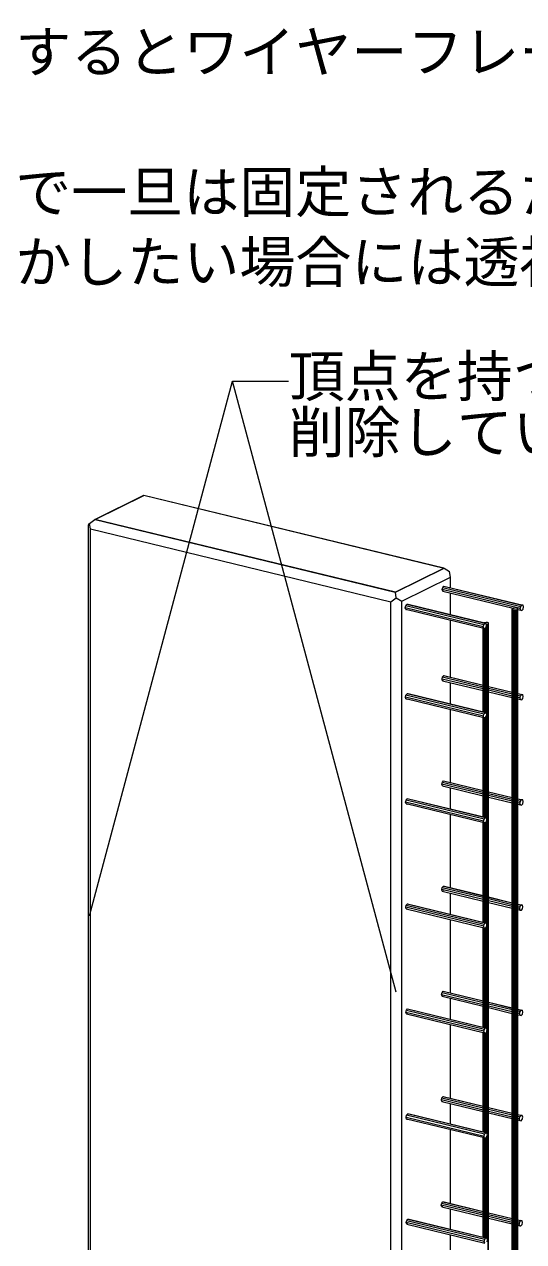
# Model space of a CAD drawing. Units: millimetres at full size; details may follow other scales. Extents: x -3013 to 3104, y -2180 to 2170.
# Drawn here: x 1846 to 2381, y -1487 to -184 of the extents above; entities that cross this region are included whole.
import ezdxf
from ezdxf.enums import TextEntityAlignment as Align

# ---------------------------------------------------------------- set-up
doc = ezdxf.new("R2010")
doc.units = ezdxf.units.MM
doc.header["$LTSCALE"] = 0.6
for name, color, linetype, lineweight in [('9-1_躯体･鉄骨(C)', 6, 'Continuous', 9), ('9-9_文字･引出線', 4, 'Continuous', 9), ('9-E_金属･屋根樋(W)', 4, 'Continuous', 9)]:
    doc.layers.add(name, color=color, linetype=linetype, lineweight=lineweight)
doc.layers.add('F-F_補助･区画 etc', color=3, linetype='Continuous')
doc.styles.add('ＭＳ ゴシック', font='')
doc.styles.get('ＭＳ ゴシック').set_extended_font_data('MS Gothic')

msp = doc.modelspace()

# ---------------------------------------------------------------- linework, layer by layer
at = {"layer": '9-1_躯体･鉄骨(C)'}
for p, q in [((1921.829, -713.9581), (1974.0416, -688.1341)), ((1922.2472, -713.9341), (1974.1154, -688.2781)), ((1974.0416, -688.1341), (2295.8288, -766.1701)), ((1974.0416, -688.3141), (1974.0416, -688.1341)), ((2295.4106, -766.1941), (1974.1154, -688.2781)), ((1915.9202, -718.2601), (1921.829, -713.9581)), ((2243.6162, -792.0001), (1921.829, -713.9581)), ((1922.2472, -713.9341), (2243.5424, -791.8501)), ((1922.2472, -714.0601), (1922.2472, -713.9341)), ((1914.8786, -720.1561), (1915.9202, -718.2601)), ((1914.8786, -1556.5698), (1914.8786, -720.1561)), ((1916.9624, -724.2481), (1915.9202, -718.2601)), ((1916.9624, -724.2481), (2238.749, -802.2841)), ((1916.9624, -1560.6629), (1916.9624, -724.2481)), ((2243.5424, -791.8501), (2295.4106, -766.1941)), ((2243.6162, -792.0001), (2295.8288, -766.1701)), ((2295.4106, -766.3801), (2295.4106, -766.1941)), ((2295.8288, -766.1701), (2301.7376, -769.7521)), ((2250.5672, -801.5641), (2302.7792, -775.7401)), ((2302.7792, -775.7401), (2301.7376, -769.7521)), ((2302.7792, -787.1461), (2302.7792, -775.7401)), ((2243.5424, -791.9821), (2243.5424, -791.8501)), ((2244.6584, -797.9821), (2243.6162, -792.0001)), ((2302.7792, -816.3241), (2302.7792, -792.9241)), ((2238.749, -802.2841), (2244.6584, -797.9821)), ((2238.749, -1638.7009), (2238.749, -802.2841)), ((2244.6584, -797.9821), (2250.5672, -801.5641)), ((2250.5672, -1637.9791), (2250.5672, -801.5641)), ((2302.7792, -882.9601), (2302.7792, -822.0961)), ((2302.7792, -911.8801), (2302.7792, -888.7321)), ((2302.7792, -995.6605), (2302.7792, -917.6581)), ((2302.7792, -1024.3273), (2302.7792, -1001.4349)), ((2302.7792, -1108.3603), (2302.7792, -1030.1011)), ((2302.7792, -1136.7733), (2302.7792, -1114.1341)), ((2302.7792, -1221.0601), (2302.7792, -1142.5471)), ((2302.7792, -1249.2193), (2302.7792, -1226.8339)), ((2302.7792, -1333.7599), (2302.7792, -1254.9931)), ((2302.7792, -1361.6653), (2302.7792, -1339.5337)), ((2302.7792, -1446.4591), (2302.7792, -1367.4391)), ((2302.7792, -1474.1113), (2302.7792, -1452.2335)), ((2302.7792, -1559.159), (2302.7792, -1479.8851))]:
    msp.add_line(p, q, dxfattribs=at)
at = {"layer": '9-9_文字･引出線', "color": 3}
msp.add_line((2244.6581, -1220.132), (2069.3444, -565.8524), dxfattribs=at)
msp.add_lwpolyline([(1915.9205, -1138.4382), (2069.3444, -565.8524), (2129.3444, -565.8524)], dxfattribs=at)
at = {"layer": '9-E_金属･屋根樋(W)'}
for p, q in [((2293.8806, -789.1441), (2294.3846, -786.9061)), ((2377.4342, -809.4061), (2293.8806, -789.1441)), ((2294.3846, -790.8841), (2293.8806, -789.1441)), ((2294.3846, -786.9061), (2295.6014, -785.4781)), ((2294.3846, -786.9061), (2377.9382, -807.1681)), ((2294.3846, -790.8841), (2369.6678, -809.1421)), ((2295.6014, -791.1061), (2294.3846, -790.8841)), ((2295.6014, -785.4781), (2379.1544, -805.7401)), ((2295.6014, -785.4781), (2296.8176, -785.7001)), ((2296.8176, -785.7001), (2380.3712, -805.9621)), ((2296.8404, -785.7781), (2296.8176, -785.7001)), ((2338.361, -826.7461), (2254.8074, -806.4841)), ((2339.5778, -825.3181), (2256.0242, -805.0561)), ((2257.241, -805.2781), (2256.0242, -805.0561)), ((2340.7946, -825.5401), (2257.241, -805.2781)), ((2257.2638, -805.3561), (2257.241, -805.2781)), ((2380.3712, -805.9621), (2379.1544, -805.7401)), ((2380.8752, -807.7081), (2380.3712, -805.9621)), ((2380.3712, -809.9461), (2380.8752, -807.7081)), ((2337.857, -828.9841), (2254.3034, -808.7221)), ((2338.361, -830.7241), (2254.8074, -810.4621)), ((2254.8074, -810.4621), (2255.6768, -810.6181)), ((2368.8416, -1637.1439), (2368.8416, -809.7361)), ((2369.111, -810.2641), (2370.1094, -810.6781)), ((2369.111, -1637.6737), (2369.111, -810.2641)), ((2370.1094, -810.6781), (2371.5686, -810.8581)), ((2370.1094, -1638.0859), (2370.1094, -810.6781)), ((2371.5686, -810.8581), (2373.098, -810.7681)), ((2371.5686, -1638.2695), (2371.5686, -810.8581)), ((2373.551, -808.9741), (2372.0918, -808.7881)), ((2373.098, -810.7681), (2374.2878, -810.4201)), ((2373.098, -1638.1765), (2373.098, -810.7681)), ((2374.5494, -809.3881), (2373.551, -808.9741)), ((2374.2878, -810.4201), (2374.8188, -809.9161)), ((2374.2878, -1637.8303), (2374.2878, -810.4201)), ((2374.8188, -809.9161), (2374.5494, -809.3881)), ((2374.8188, -1637.3251), (2374.8188, -809.9161)), ((2374.8188, -810.3901), (2377.9382, -811.1461)), ((2377.9382, -811.1461), (2377.4342, -809.4061)), ((2377.9154, -811.0681), (2379.1544, -811.3681)), ((2377.9382, -811.1461), (2379.1544, -811.3681)), ((2379.1544, -811.3681), (2380.3712, -809.9461)), ((2337.5246, -920.3101), (2337.5246, -830.5201)), ((2337.794, -920.3701), (2337.794, -830.5861)), ((2337.857, -828.9841), (2338.361, -826.7461)), ((2338.361, -830.7241), (2337.857, -828.9841)), ((2339.5778, -830.9461), (2338.3388, -830.6461)), ((2338.361, -826.7461), (2339.5778, -825.3181)), ((2339.5778, -830.9461), (2338.361, -830.7241)), ((2338.7924, -920.6161), (2338.7924, -830.8021)), ((2339.5778, -825.3181), (2340.7946, -825.5401)), ((2340.2516, -921.0121), (2340.2516, -830.1601)), ((2342.2334, -824.4661), (2340.7742, -824.2801)), ((2341.2986, -827.2801), (2340.7946, -825.5401)), ((2341.0154, -826.3021), (2341.781, -826.2541)), ((2341.781, -826.2541), (2342.9702, -825.9121)), ((2341.781, -1259.6341), (2341.781, -826.2541)), ((2343.2318, -824.8741), (2342.2334, -824.4661)), ((2342.9702, -825.9121), (2343.5018, -825.4081)), ((2342.9702, -1653.3211), (2342.9702, -825.9121)), ((2343.5018, -825.4081), (2343.2318, -824.8741)), ((2343.5018, -1652.8159), (2343.5018, -825.4081)), ((2293.7084, -884.9161), (2294.2124, -882.6781)), ((2337.5246, -895.5421), (2293.7084, -884.9161)), ((2294.2124, -886.6561), (2293.7084, -884.9161)), ((2294.2124, -882.6781), (2295.4292, -881.2501)), ((2294.2124, -882.6781), (2337.5246, -893.1841)), ((2295.4292, -881.2501), (2337.5246, -891.4621)), ((2295.4292, -881.2501), (2296.646, -881.4721)), ((2296.646, -881.4721), (2337.5246, -891.3901)), ((2296.6682, -881.5501), (2296.646, -881.4721)), ((2250.5672, -899.2201), (2250.4622, -899.1961)), ((2250.485, -899.2741), (2250.4622, -899.1961)), ((2294.2124, -886.6561), (2337.5246, -897.1621)), ((2294.2124, -886.6561), (2295.4292, -886.8781)), ((2343.5018, -892.8361), (2368.8416, -898.9801)), ((2343.5018, -892.9081), (2368.8416, -899.0521)), ((2343.5018, -894.6301), (2368.8416, -900.7741)), ((2368.8416, -903.1381), (2343.5018, -896.9941)), ((2343.5018, -898.6081), (2368.8416, -904.7581)), ((2338.0292, -924.5881), (2254.4756, -904.3201)), ((2338.5332, -922.3441), (2254.9796, -902.0821)), ((2338.5332, -926.3281), (2254.9796, -906.0661)), ((2254.9796, -906.0661), (2256.1964, -906.2881)), ((2254.9796, -906.0661), (2256.1964, -906.2881)), ((2339.75, -920.9221), (2256.1964, -900.6541)), ((2257.4132, -900.8821), (2256.1964, -900.6541)), ((2340.9668, -921.1441), (2257.4132, -900.8821)), ((2257.436, -900.9601), (2257.4132, -900.8821)), ((2374.8188, -900.4321), (2380.1996, -901.7341)), ((2374.8188, -900.5041), (2378.9828, -901.5121)), ((2374.8188, -902.2261), (2377.766, -902.9401)), ((2377.262, -905.1781), (2374.8188, -904.5901)), ((2374.8188, -906.2041), (2377.766, -906.9181)), ((2377.766, -906.9181), (2377.262, -905.1781)), ((2377.7432, -906.8401), (2378.9828, -907.1401)), ((2377.766, -906.9181), (2378.9828, -907.1401)), ((2380.1996, -901.7341), (2378.9828, -901.5121)), ((2378.9828, -907.1401), (2380.1996, -905.7181)), ((2380.7036, -903.4801), (2380.1996, -901.7341)), ((2380.1996, -905.7181), (2380.7036, -903.4801)), ((2338.0292, -924.5881), (2338.5332, -922.3441)), ((2338.5332, -926.3281), (2338.0292, -924.5881)), ((2338.5332, -922.3441), (2339.75, -920.9221)), ((2339.75, -920.9221), (2340.9668, -921.1441)), ((2341.4708, -922.8841), (2340.9668, -921.1441)), ((2337.5246, -1032.7537), (2337.5246, -926.0821)), ((2337.794, -1032.8191), (2337.794, -926.1481)), ((2339.75, -926.5501), (2338.5104, -926.2501)), ((2339.75, -926.5501), (2338.5332, -926.3281)), ((2338.7924, -1033.0609), (2338.7924, -926.3761)), ((2340.2516, -1033.4677), (2340.2516, -925.9621)), ((2293.5362, -997.5745), (2294.0402, -995.3353)), ((2337.5246, -1008.2425), (2293.5362, -997.5745)), ((2294.0402, -999.3151), (2293.5362, -997.5745)), ((2294.0402, -995.3353), (2295.257, -993.9091)), ((2294.0402, -995.3353), (2337.5246, -1005.8809)), ((2294.0402, -999.3151), (2337.5246, -1009.8607)), ((2294.0402, -999.3151), (2295.257, -999.5377)), ((2295.257, -993.9091), (2337.5246, -1004.1595)), ((2295.257, -993.9091), (2296.4738, -994.1317)), ((2296.4738, -994.1317), (2337.5246, -1004.0869)), ((2296.4966, -994.2097), (2296.4738, -994.1317)), ((2250.6344, -1011.6817), (2250.5672, -1011.6691)), ((2338.7054, -1034.8339), (2255.1518, -1014.5707)), ((2339.9222, -1033.4077), (2256.3686, -1013.1445)), ((2257.5854, -1013.3671), (2256.3686, -1013.1445)), ((2341.139, -1033.6303), (2257.5854, -1013.3671)), ((2257.6076, -1013.4451), (2257.5854, -1013.3671)), ((2343.5018, -1005.5365), (2368.8416, -1011.6817)), ((2343.5018, -1005.6091), (2368.8416, -1011.7543)), ((2343.5018, -1007.3305), (2368.8416, -1013.4757)), ((2368.8416, -1015.8373), (2343.5018, -1009.6921)), ((2343.5018, -1011.3103), (2368.8416, -1017.4555)), ((2374.8188, -1013.1313), (2380.0274, -1014.3943)), ((2374.8188, -1013.2039), (2378.8106, -1014.1723)), ((2374.8188, -1014.9253), (2377.5938, -1015.5985)), ((2380.0274, -1014.3943), (2378.8106, -1014.1723)), ((2380.5314, -1016.1355), (2380.0274, -1014.3943)), ((2380.0274, -1018.3747), (2380.5314, -1016.1355)), ((2338.2014, -1037.0731), (2254.6478, -1016.8099)), ((2338.7054, -1038.8137), (2255.1518, -1018.5511)), ((2255.1518, -1018.5511), (2256.365, -1018.7725)), ((2377.0898, -1017.8377), (2374.8188, -1017.2869)), ((2374.8188, -1018.9051), (2377.5938, -1019.5783)), ((2377.5938, -1019.5783), (2377.0898, -1017.8377)), ((2377.571, -1019.5003), (2378.8106, -1019.8009)), ((2377.5938, -1019.5783), (2378.8106, -1019.8009)), ((2378.8106, -1019.8009), (2380.0274, -1018.3747)), ((2337.5246, -1145.1997), (2337.5246, -1038.5275)), ((2337.794, -1145.2651), (2337.794, -1038.5929)), ((2338.2014, -1037.0731), (2338.7054, -1034.8339)), ((2338.7054, -1038.8137), (2338.2014, -1037.0731)), ((2339.9222, -1039.0363), (2338.6826, -1038.7357)), ((2338.7054, -1034.8339), (2339.9222, -1033.4077)), ((2339.9222, -1039.0363), (2338.7054, -1038.8137)), ((2338.7924, -1145.5069), (2338.7924, -1038.8299)), ((2339.9222, -1033.4077), (2341.139, -1033.6303)), ((2340.2516, -1145.8609), (2340.2516, -1038.6499)), ((2341.643, -1035.3709), (2341.139, -1033.6303)), ((2293.868, -1107.9931), (2295.0848, -1106.5669)), ((2295.0848, -1106.5669), (2337.5246, -1116.8593)), ((2295.0848, -1106.5669), (2296.3016, -1106.7895)), ((2295.0848, -1106.5669), (2296.3016, -1106.7895)), ((2296.3016, -1106.7895), (2337.5246, -1116.7867)), ((2296.3244, -1106.8675), (2296.3016, -1106.7895)), ((2293.364, -1110.2323), (2293.868, -1107.9931)), ((2337.5246, -1120.9417), (2293.364, -1110.2323)), ((2293.868, -1111.9735), (2293.364, -1110.2323)), ((2293.868, -1107.9931), (2337.5246, -1118.5807)), ((2293.868, -1111.9735), (2337.5246, -1122.5605)), ((2295.0848, -1112.1955), (2293.868, -1111.9735)), ((2343.5018, -1118.2363), (2368.8416, -1124.3815)), ((2343.5018, -1118.3089), (2368.8416, -1124.4541)), ((2343.5018, -1120.0297), (2368.8416, -1126.1755)), ((2254.82, -1129.2979), (2255.318, -1127.0851)), ((2338.3736, -1149.5605), (2254.82, -1129.2979)), ((2255.324, -1131.0385), (2254.82, -1129.2979)), ((2255.324, -1127.0587), (2256.5408, -1125.6325)), ((2255.324, -1127.0587), (2338.8776, -1147.3213)), ((2255.324, -1131.0385), (2338.8776, -1151.3017)), ((2256.5408, -1131.2611), (2255.324, -1131.0385)), ((2256.5408, -1125.6325), (2340.0938, -1145.8951)), ((2256.5408, -1125.6325), (2257.7576, -1125.8551)), ((2256.5408, -1125.6325), (2257.7576, -1125.8551)), ((2257.7576, -1125.8551), (2341.3106, -1146.1177)), ((2257.7798, -1125.9331), (2257.7576, -1125.8551)), ((2368.8416, -1128.5371), (2343.5018, -1122.3913)), ((2343.5018, -1124.0101), (2368.8416, -1130.1553)), ((2374.8188, -1125.8311), (2379.8552, -1127.0527)), ((2374.8188, -1125.9037), (2378.6384, -1126.8301)), ((2374.8188, -1127.6251), (2377.4216, -1128.2563)), ((2376.9176, -1130.4955), (2374.8188, -1129.9867)), ((2374.8188, -1131.6049), (2377.4216, -1132.2361)), ((2377.4216, -1132.2361), (2376.9176, -1130.4955)), ((2377.3988, -1132.1581), (2378.6384, -1132.4587)), ((2377.4216, -1132.2361), (2378.6384, -1132.4587)), ((2379.8552, -1127.0527), (2378.6384, -1126.8301)), ((2378.6384, -1132.4587), (2379.8552, -1131.0325)), ((2380.3592, -1128.7933), (2379.8552, -1127.0527)), ((2379.8552, -1131.0325), (2380.3592, -1128.7933)), ((2341.3106, -1146.1177), (2340.0938, -1145.8951)), ((2341.8146, -1147.8583), (2341.3106, -1146.1177)), ((2337.5246, -1257.6457), (2337.5246, -1150.9735)), ((2337.794, -1257.7111), (2337.794, -1151.0389)), ((2338.8776, -1151.3017), (2338.3736, -1149.5605)), ((2338.7924, -1257.9529), (2338.7924, -1151.2081)), ((2338.8548, -1151.2231), (2340.0938, -1151.5237)), ((2338.8776, -1151.3017), (2340.0938, -1151.5237)), ((2340.0938, -1151.5237), (2341.3106, -1150.0981)), ((2340.2516, -1258.3069), (2340.2516, -1151.3395)), ((2341.3106, -1150.0981), (2341.8146, -1147.8583)), ((2293.1924, -1222.8907), (2293.6964, -1220.6509)), ((2337.5246, -1233.6415), (2293.1924, -1222.8907)), ((2293.6964, -1224.6313), (2293.1924, -1222.8907)), ((2293.6964, -1220.6509), (2294.9126, -1219.2247)), ((2293.6964, -1220.6509), (2337.5246, -1231.2799)), ((2293.6964, -1224.6313), (2337.5246, -1235.2603)), ((2294.9126, -1224.8539), (2293.6964, -1224.6313)), ((2294.9126, -1219.2247), (2337.5246, -1229.5591)), ((2294.9126, -1219.2247), (2296.1294, -1219.4473)), ((2294.9126, -1219.2247), (2296.1294, -1219.4473)), ((2296.1294, -1219.4473), (2337.5246, -1229.4865)), ((2296.1522, -1219.5253), (2296.1294, -1219.4473)), ((2255.4962, -1239.5461), (2256.7124, -1238.1199)), ((2256.7124, -1238.1199), (2340.266, -1258.3831)), ((2256.7124, -1238.1199), (2257.9292, -1238.3425)), ((2256.7124, -1238.1199), (2257.9292, -1238.3425)), ((2343.5018, -1230.9361), (2368.8416, -1237.0813)), ((2343.5018, -1231.0087), (2368.8416, -1237.1539)), ((2343.5018, -1232.7295), (2368.8416, -1238.8747)), ((2368.8416, -1241.2363), (2343.5018, -1235.0911)), ((2343.5018, -1236.7099), (2368.8416, -1242.8551)), ((2254.9922, -1241.7853), (2255.4962, -1239.5461)), ((2338.5452, -1262.0485), (2254.9922, -1241.7853)), ((2255.4962, -1243.5265), (2254.9922, -1241.7853)), ((2255.4962, -1239.5461), (2339.0492, -1259.8093)), ((2255.4962, -1243.5265), (2339.0492, -1263.7891)), ((2256.7124, -1243.7485), (2255.4962, -1243.5265)), ((2257.9292, -1238.3425), (2341.4828, -1258.6057)), ((2257.952, -1238.4205), (2257.9292, -1238.3425)), ((2258.3846, -1240.3009), (2258.4332, -1240.0831)), ((2374.8188, -1238.5309), (2379.683, -1239.7105)), ((2374.8188, -1238.6035), (2378.4662, -1239.4879)), ((2374.8188, -1240.3243), (2377.2494, -1240.9141)), ((2376.7454, -1243.1533), (2374.8188, -1242.6859)), ((2374.8188, -1244.3047), (2377.2494, -1244.8939)), ((2377.2494, -1244.8939), (2376.7454, -1243.1533)), ((2377.2272, -1244.8159), (2378.4662, -1245.1165)), ((2377.2494, -1244.8939), (2378.4662, -1245.1165)), ((2379.683, -1239.7105), (2378.4662, -1239.4879)), ((2378.4662, -1245.1165), (2379.683, -1243.6903)), ((2380.187, -1241.4511), (2379.683, -1239.7105)), ((2379.683, -1243.6903), (2380.187, -1241.4511)), ((2337.5246, -1370.0917), (2337.5246, -1263.4195)), ((2337.794, -1370.1571), (2337.794, -1263.4849)), ((2339.0492, -1263.7891), (2338.5452, -1262.0485)), ((2338.7924, -1370.3989), (2338.7924, -1263.7267)), ((2339.027, -1263.7111), (2340.266, -1264.0117)), ((2339.0492, -1263.7891), (2340.266, -1264.0117)), ((2340.2516, -1370.7529), (2340.2516, -1264.0087)), ((2341.4828, -1258.6057), (2340.266, -1258.3831)), ((2340.266, -1264.0117), (2341.4828, -1262.5855)), ((2341.9868, -1260.3463), (2341.4828, -1258.6057)), ((2341.4828, -1262.5855), (2341.9868, -1260.3463)), ((2341.781, -1371.5275), (2341.781, -1261.2619)), ((2293.0202, -1335.5485), (2293.5242, -1333.3093)), ((2337.5246, -1346.3413), (2293.0202, -1335.5485)), ((2293.5242, -1337.2891), (2293.0202, -1335.5485)), ((2293.5242, -1333.3093), (2294.741, -1331.8831)), ((2293.5242, -1333.3093), (2337.5246, -1343.9797)), ((2293.5242, -1337.2891), (2337.5246, -1347.9601)), ((2294.741, -1337.5117), (2293.5242, -1337.2891)), ((2294.741, -1331.8831), (2337.5246, -1342.2583)), ((2294.741, -1331.8831), (2295.9578, -1332.1051)), ((2294.741, -1331.8831), (2295.9578, -1332.1051)), ((2295.9578, -1332.1051), (2337.5246, -1342.1857)), ((2295.98, -1332.1837), (2295.9578, -1332.1051)), ((2338.7174, -1374.5359), (2255.1638, -1354.2733)), ((2339.2214, -1372.2967), (2255.6678, -1352.0341)), ((2340.4382, -1370.8705), (2256.8846, -1350.6079)), ((2258.1014, -1350.8305), (2256.8846, -1350.6079)), ((2341.655, -1371.0931), (2258.1014, -1350.8305)), ((2258.1482, -1350.9919), (2258.1014, -1350.8305)), ((2343.5018, -1343.6353), (2368.8416, -1349.7811)), ((2343.5018, -1343.7079), (2368.8416, -1349.8537)), ((2343.5018, -1345.4293), (2368.8416, -1351.5745)), ((2368.8416, -1353.9361), (2343.5018, -1347.7909)), ((2343.5018, -1349.4091), (2368.8416, -1355.5549)), ((2374.8188, -1351.2301), (2379.5108, -1352.3683)), ((2374.8188, -1351.3027), (2378.294, -1352.1457)), ((2374.8188, -1353.0241), (2377.0778, -1353.5719)), ((2376.5738, -1355.8111), (2374.8188, -1355.3857)), ((2379.5108, -1352.3683), (2378.294, -1352.1457)), ((2380.0148, -1354.1089), (2379.5108, -1352.3683)), ((2379.5108, -1356.3481), (2380.0148, -1354.1089)), ((2339.2214, -1376.2771), (2255.6678, -1356.0139)), ((2255.6678, -1356.0139), (2256.6776, -1356.1987)), ((2374.8188, -1357.0045), (2377.0778, -1357.5523)), ((2377.0778, -1357.5523), (2376.5738, -1355.8111)), ((2377.055, -1357.4737), (2378.294, -1357.7743)), ((2377.0778, -1357.5523), (2378.294, -1357.7743)), ((2378.294, -1357.7743), (2379.5108, -1356.3481)), ((2337.5246, -1482.5371), (2337.5246, -1375.8655)), ((2337.794, -1482.6025), (2337.794, -1375.9309)), ((2338.3208, -1372.1995), (2338.2092, -1372.0513)), ((2338.7174, -1374.5359), (2339.2214, -1372.2967)), ((2339.2214, -1376.2771), (2338.7174, -1374.5359)), ((2338.7924, -1482.8449), (2338.7924, -1376.1727)), ((2340.4382, -1376.4991), (2339.1986, -1376.1985)), ((2339.2214, -1372.2967), (2340.4382, -1370.8705)), ((2340.4382, -1376.4991), (2339.2214, -1376.2771)), ((2340.2516, -1483.1989), (2340.2516, -1376.4655)), ((2340.4382, -1370.8705), (2341.655, -1371.0931)), ((2342.159, -1372.8337), (2341.655, -1371.0931)), ((2341.781, -1483.5721), (2341.781, -1374.5143)), ((2292.848, -1448.2063), (2293.352, -1445.9671)), ((2293.352, -1445.9671), (2294.5688, -1444.5409)), ((2293.352, -1445.9671), (2337.5246, -1456.6795)), ((2294.5688, -1444.5409), (2337.5246, -1454.9581)), ((2294.5688, -1444.5409), (2295.7856, -1444.7635)), ((2294.5688, -1444.5409), (2295.7856, -1444.7635)), ((2295.7856, -1444.7635), (2337.5246, -1454.8855)), ((2295.8078, -1444.8415), (2295.7856, -1444.7635)), ((2337.5246, -1459.0411), (2292.848, -1448.2063)), ((2293.352, -1449.9469), (2292.848, -1448.2063)), ((2293.352, -1449.9469), (2337.5246, -1460.6593)), ((2294.5688, -1450.1695), (2293.352, -1449.9469)), ((2343.5018, -1456.3351), (2368.8416, -1462.4803)), ((2343.5018, -1456.4077), (2368.8416, -1462.5529)), ((2343.5018, -1458.1291), (2368.8416, -1464.2743)), ((2255.336, -1466.7607), (2255.84, -1464.5215)), ((2338.8896, -1487.0239), (2255.336, -1466.7607)), ((2255.84, -1468.5019), (2255.336, -1466.7607)), ((2255.84, -1464.5215), (2257.0568, -1463.0953)), ((2255.84, -1464.5215), (2339.3936, -1484.7847)), ((2255.84, -1468.5019), (2339.3936, -1488.7645)), ((2257.0568, -1468.7239), (2255.84, -1468.5019)), ((2257.0568, -1463.0953), (2340.6104, -1483.3585)), ((2257.0568, -1463.0953), (2258.2736, -1463.3179)), ((2257.0568, -1463.0953), (2258.2736, -1463.3179)), ((2258.2736, -1463.3179), (2341.8272, -1483.5811)), ((2258.2964, -1463.3959), (2258.2736, -1463.3179)), ((2368.8416, -1466.6359), (2343.5018, -1460.4907)), ((2343.5018, -1462.1089), (2368.8416, -1468.2541)), ((2372.9888, -1468.4617), (2373.098, -1468.5433)), ((2374.3808, -1467.2647), (2374.2878, -1467.1411)), ((2374.8188, -1463.9299), (2379.3392, -1465.0261)), ((2374.8188, -1464.0025), (2378.1224, -1464.8035)), ((2374.8188, -1465.7239), (2376.9056, -1466.2297)), ((2376.4016, -1468.4695), (2374.8188, -1468.0855)), ((2374.8188, -1469.7037), (2376.9056, -1470.2101)), ((2376.9056, -1470.2101), (2376.4016, -1468.4695)), ((2376.8828, -1470.1321), (2378.1224, -1470.4321)), ((2376.9056, -1470.2101), (2378.1224, -1470.4321)), ((2379.3392, -1465.0261), (2378.1224, -1464.8035)), ((2378.1224, -1470.4321), (2379.3392, -1469.0065)), ((2379.8432, -1466.7667), (2379.3392, -1465.0261)), ((2379.3392, -1469.0065), (2379.8432, -1466.7667)), ((2341.8272, -1483.5811), (2340.6104, -1483.3585)), ((2342.3312, -1485.3217), (2341.8272, -1483.5811)), ((2341.8272, -1487.5609), (2342.3312, -1485.3217)), ((2339.3936, -1488.7645), (2338.8896, -1487.0239))]:
    msp.add_line(p, q, dxfattribs=at)
for points in [[(2254.8074, -810.4621), (2254.3034, -808.7221), (2254.8074, -806.4841), (2256.0242, -805.0561)], [(2377.4342, -809.4061), (2377.9382, -807.1681), (2379.1544, -805.7401)], [(2369.111, -810.2641), (2368.8416, -809.7361), (2369.3726, -809.2261), (2370.5624, -808.8841), (2372.0918, -808.7881)], [(2337.9236, -824.8441), (2338.0556, -824.7181), (2339.2448, -824.3761), (2340.7742, -824.2801)], [(2339.5778, -830.9461), (2340.7946, -829.5181), (2341.2986, -827.2801)], [(2254.9796, -906.0661), (2254.4756, -904.3201), (2254.9796, -902.0821), (2256.1964, -900.6541)], [(2377.262, -905.1781), (2377.766, -902.9401), (2378.9828, -901.5121)], [(2339.75, -926.5501), (2340.9668, -925.1221), (2341.4708, -922.8841)], [(2255.1518, -1018.5511), (2254.6478, -1016.8099), (2255.1518, -1014.5707), (2256.3686, -1013.1445)], [(2377.0898, -1017.8377), (2377.5938, -1015.5985), (2378.8106, -1014.1723)], [(2339.9222, -1039.0363), (2341.139, -1037.6101), (2341.643, -1035.3709)], [(2376.9176, -1130.4955), (2377.4216, -1128.2563), (2378.6384, -1126.8301)], [(2338.3736, -1149.5605), (2338.8776, -1147.3213), (2340.0938, -1145.8951)], [(2376.7454, -1243.1533), (2377.2494, -1240.9141), (2378.4662, -1239.4879)], [(2338.5452, -1262.0485), (2339.0492, -1259.8093), (2340.266, -1258.3831)], [(2255.6678, -1356.0139), (2255.1638, -1354.2733), (2255.6678, -1352.0341), (2256.8846, -1350.6079)], [(2376.5738, -1355.8111), (2377.0778, -1353.5719), (2378.294, -1352.1457)], [(2340.4382, -1376.4991), (2341.655, -1375.0735), (2342.159, -1372.8337)], [(2376.4016, -1468.4695), (2376.9056, -1466.2297), (2378.1224, -1464.8035)], [(2338.8896, -1487.0239), (2339.3936, -1484.7847), (2340.6104, -1483.3585)]]:
    msp.add_lwpolyline(points, dxfattribs=at)

# ---------------------------------------------------------------- texts
at = {"layer": '9-9_文字･引出線', "color": 3, "style": 'ＭＳ ゴシック'}
for s, p in [('頂点を持つ図形は線が現れるので', (2129.3444, -595.8524)), ('削除しています。', (2129.3444, -655.8524))]:
    msp.add_text(s, height=43.99, dxfattribs=at).set_placement(p, align=Align.BOTTOM_LEFT)
at = {"layer": 'F-F_補助･区画 etc', "style": 'ＭＳ ゴシック'}
for s, p in [('\u300010）陰線処理ボタンをクリックするとワイヤーフレームから陰線処理し', (936.5, -248.5)), ('\u300011）陰線処理後の図形は画面内で一旦は固定されるため、画面内で再度', (936.5, -398.5)), ('\u3000\u3000\u3000アングルを変えるなどで動かしたい場合には透視図のボタンをクリ', (936.5, -473.5))]:
    msp.add_text(s, height=43.99, dxfattribs=at).set_placement(p, align=Align.BOTTOM_LEFT)

doc.saveas('drawing.dxf')
